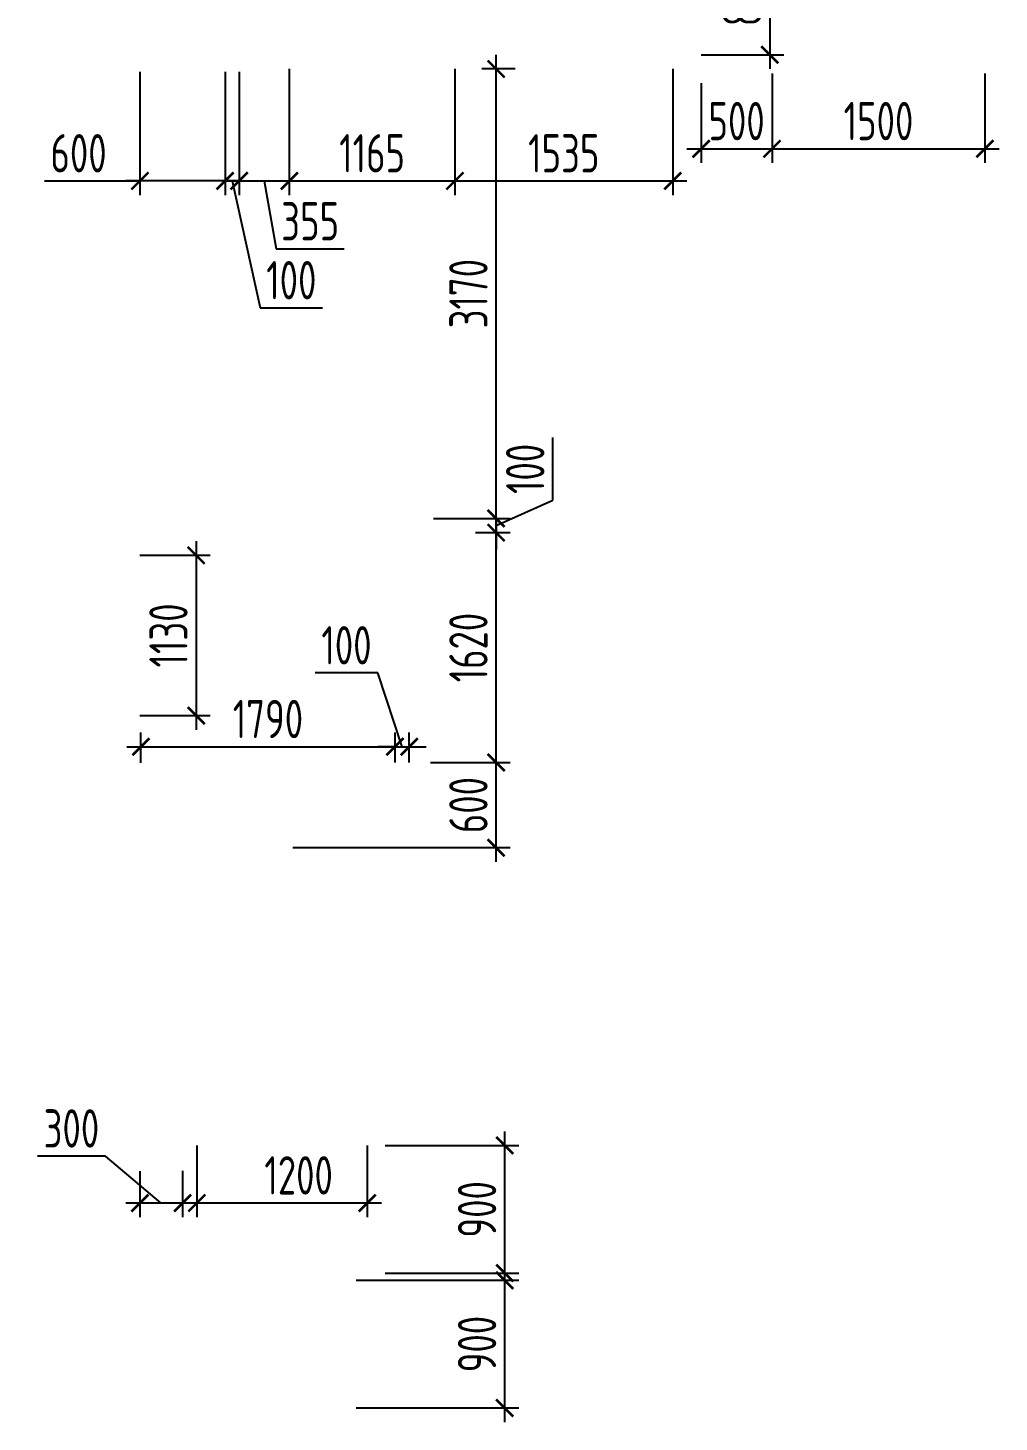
# Model space of a CAD drawing. Header units: millimetres. Extents: x -350007 to 535970, y -888 to 133718.
# Drawn here: x 211386 to 218231, y 61556 to 71385 of the extents above; entities that cross this region are included whole.
import ezdxf

# ---------------------------------------------------------------- set-up
doc = ezdxf.new("R2010")
doc.units = ezdxf.units.MM
doc.layers.add('АР_Размеры нов.', color=15, linetype='Continuous', lineweight=0)
doc.styles.add('ISOCPEUR', font='isocpeur.ttf', dxfattribs={"width": 0.7})
doc.dimstyles.new('R_100', dxfattribs={"dimtxt": 270, "dimasz": 120, "dimexe": 100, "dimexo": 0, "dimgap": 60, "dimtad": 1, "dimdec": 0, "dimrnd": 5, "dimzin": 0, "dimdsep": 46, "dimtxsty": 'ISOCPEUR', "dimblk": 'ARCHTICK', "dimcen": 0, "dimdle": 100, "dimclrd": 256, "dimclre": 256, "dimclrt": 256, "dimadec": 0, "dimazin": 0, "dimtfac": 2, "dimtdec": 0, "dimtofl": 0, "dimtmove": 1, "dimatfit": 3, "dimfxl": 1, "dimtvp": 3, "dimtolj": 1, "dimtzin": 0, "dimarcsym": 0})

# ---------------------------------------------------------------- blocks, each defined once
blk = doc.blocks.new('_ArchTick')
at = {"color": 0, "linetype": 'ByBlock', "const_width": 0.15}
blk.add_lwpolyline([(-0.5, -0.5), (0.5, 0.5)], dxfattribs=at)
blk = doc.blocks.new('*D2678')
at = {"layer": 'АР_Размеры нов.', "lineweight": -2, "ltscale": 100, "transparency": 16777216}
for p, q in [((212571.8, 67766.8), (212571.8, 66436.8)), ((212175.6, 67666.8), (212671.8, 67666.8)), ((212175.6, 66536.8), (212671.8, 66536.8))]:
    blk.add_line(p, q, dxfattribs=at)
at = {"layer": 'АР_Размеры нов.', "lineweight": -2, "ltscale": 100, "transparency": 16777216, "xscale": 120, "yscale": 120, "zscale": 120}
for p, rotation in [((212571.8, 67666.8), 90), ((212571.8, 66536.8), 270)]:
    blk.add_blockref('_ArchTick', p, dxfattribs=dict(at, rotation=rotation))
at = {"layer": 'АР_Размеры нов.', "ltscale": 100, "transparency": 16777216, "insert": (212376.8, 67101.8), "char_height": 270, "attachment_point": 5, "rotation": 90, "style": 'ISOCPEUR'}
blk.add_mtext('\\A1;1130', dxfattribs=at)
blk = doc.blocks.new('*D2731')
at = {"layer": 'АР_Размеры нов.', "lineweight": -2, "ltscale": 100, "transparency": 16777216}
for p, q in [((216630.6, 71064.5), (216630.6, 70432.9)), ((218130.6, 71064.5), (218130.6, 70432.9)), ((216530.6, 70532.9), (218230.6, 70532.9))]:
    blk.add_line(p, q, dxfattribs=at)
at = {"layer": 'АР_Размеры нов.', "lineweight": -2, "ltscale": 100, "transparency": 16777216, "xscale": 120, "yscale": 120, "zscale": 120, "rotation": 180}
blk.add_blockref('_ArchTick', (216630.6, 70532.9), dxfattribs=at)
at = {"layer": 'АР_Размеры нов.', "lineweight": -2, "ltscale": 100, "transparency": 16777216, "xscale": 120, "yscale": 120, "zscale": 120}
blk.add_blockref('_ArchTick', (218130.6, 70532.9), dxfattribs=at)
at = {"layer": 'АР_Размеры нов.', "ltscale": 100, "transparency": 16777216, "insert": (217380.6, 70727.9), "char_height": 270, "attachment_point": 5, "style": 'ISOCPEUR'}
blk.add_mtext('\\A1;1500', dxfattribs=at)
blk = doc.blocks.new('*D2810')
at = {"layer": 'АР_Размеры нов.', "lineweight": -2, "ltscale": 100, "transparency": 16777216}
for p, q in [((216130.6, 70995.7), (216130.6, 70432.9)), ((216630.6, 70995.7), (216630.6, 70432.9)), ((216030.6, 70532.9), (216730.6, 70532.9))]:
    blk.add_line(p, q, dxfattribs=at)
at = {"layer": 'АР_Размеры нов.', "lineweight": -2, "ltscale": 100, "transparency": 16777216, "xscale": 120, "yscale": 120, "zscale": 120, "rotation": 180}
blk.add_blockref('_ArchTick', (216130.6, 70532.9), dxfattribs=at)
at = {"layer": 'АР_Размеры нов.', "lineweight": -2, "ltscale": 100, "transparency": 16777216, "xscale": 120, "yscale": 120, "zscale": 120}
blk.add_blockref('_ArchTick', (216630.6, 70532.9), dxfattribs=at)
at = {"layer": 'АР_Размеры нов.', "ltscale": 100, "transparency": 16777216, "insert": (216380.6, 70727.9), "char_height": 270, "attachment_point": 5, "style": 'ISOCPEUR'}
blk.add_mtext('\\A1;500', dxfattribs=at)
blk = doc.blocks.new('*D1788')
at = {"layer": 'АР_Размеры нов.', "lineweight": -2, "ltscale": 100, "transparency": 16777216}
for p, q in [((216614.3, 72098.2), (216614.3, 71095.7)), ((216130.6, 71998.2), (216714.3, 71998.2)), ((216130.6, 71195.7), (216714.3, 71195.7))]:
    blk.add_line(p, q, dxfattribs=at)
at = {"layer": 'АР_Размеры нов.', "lineweight": -2, "ltscale": 100, "transparency": 16777216, "xscale": 120, "yscale": 120, "zscale": 120}
for p, rotation in [((216614.3, 71998.2), 90), ((216614.3, 71195.7), 270)]:
    blk.add_blockref('_ArchTick', p, dxfattribs=dict(at, rotation=rotation))
at = {"layer": 'АР_Размеры нов.', "ltscale": 100, "transparency": 16777216, "insert": (216419.3, 71596.9), "char_height": 270, "attachment_point": 5, "rotation": 90, "style": 'ISOCPEUR'}
blk.add_mtext('\\A1;800', dxfattribs=at)
blk = doc.blocks.new('*D1789')
at = {"layer": 'АР_Размеры нов.', "lineweight": -2, "ltscale": 500, "transparency": 16777216}
for p, q in [((212175.6, 71075.7), (212175.6, 70206.3)), ((212775.5, 71075.7), (212775.5, 70206.3)), ((211503.8, 70306.3), (212175.6, 70306.3)), ((212875.5, 70306.3), (212075.6, 70306.3))]:
    blk.add_line(p, q, dxfattribs=at)
at = {"layer": 'АР_Размеры нов.', "lineweight": -2, "ltscale": 500, "transparency": 16777216, "xscale": 120, "yscale": 120, "zscale": 120, "rotation": 180}
blk.add_blockref('_ArchTick', (212175.6, 70306.3), dxfattribs=at)
at = {"layer": 'АР_Размеры нов.', "lineweight": -2, "ltscale": 500, "transparency": 16777216, "xscale": 120, "yscale": 120, "zscale": 120}
blk.add_blockref('_ArchTick', (212775.5, 70306.3), dxfattribs=at)
at = {"layer": 'АР_Размеры нов.', "lineweight": 13, "ltscale": 500, "transparency": 16777216, "insert": (211743.3, 70501.3), "char_height": 270, "attachment_point": 5, "style": 'ISOCPEUR'}
blk.add_mtext('\\A1;600', dxfattribs=at)
blk = doc.blocks.new('*D2016')
at = {"layer": 'АР_Размеры нов.', "lineweight": -2, "ltscale": 500, "transparency": 16777216}
for p, q in [((214746.6, 61555.7), (214746.6, 62655.7)), ((213700.2, 62555.7), (214846.6, 62555.7)), ((213700.3, 61655.7), (214846.6, 61655.7))]:
    blk.add_line(p, q, dxfattribs=at)
at = {"layer": 'АР_Размеры нов.', "lineweight": -2, "ltscale": 500, "transparency": 16777216, "xscale": 120, "yscale": 120, "zscale": 120}
for p, rotation in [((214746.6, 62555.7), 90), ((214746.6, 61655.7), 270)]:
    blk.add_blockref('_ArchTick', p, dxfattribs=dict(at, rotation=rotation))
at = {"layer": 'АР_Размеры нов.', "lineweight": 13, "ltscale": 500, "transparency": 16777216, "insert": (214551.6, 62105.7), "char_height": 270, "attachment_point": 5, "rotation": 90, "style": 'ISOCPEUR'}
blk.add_mtext('\\A1;900', dxfattribs=at)
blk = doc.blocks.new('*D2017')
at = {"layer": 'АР_Размеры нов.', "lineweight": -2, "ltscale": 500, "transparency": 16777216}
for p, q in [((214746.6, 62505.7), (214746.6, 63605.7)), ((213904, 63505.7), (214846.6, 63505.7)), ((213904, 62605.7), (214846.6, 62605.7))]:
    blk.add_line(p, q, dxfattribs=at)
at = {"layer": 'АР_Размеры нов.', "lineweight": -2, "ltscale": 500, "transparency": 16777216, "xscale": 120, "yscale": 120, "zscale": 120}
for p, rotation in [((214746.6, 63505.7), 90), ((214746.6, 62605.7), 270)]:
    blk.add_blockref('_ArchTick', p, dxfattribs=dict(at, rotation=rotation))
at = {"layer": 'АР_Размеры нов.', "lineweight": 13, "ltscale": 500, "transparency": 16777216, "insert": (214551.6, 63055.7), "char_height": 270, "attachment_point": 5, "rotation": 90, "style": 'ISOCPEUR'}
blk.add_mtext('\\A1;900', dxfattribs=at)
blk = doc.blocks.new('*D2018')
at = {"layer": 'АР_Размеры нов.', "lineweight": -2, "ltscale": 500, "transparency": 16777216}
for p, q in [((212576.3, 63505.6), (212576.3, 63000.1)), ((213778.3, 63505.7), (213778.3, 63000.1)), ((213878.3, 63100.1), (212476.3, 63100.1))]:
    blk.add_line(p, q, dxfattribs=at)
at = {"layer": 'АР_Размеры нов.', "lineweight": -2, "ltscale": 500, "transparency": 16777216, "xscale": 120, "yscale": 120, "zscale": 120, "rotation": 180}
blk.add_blockref('_ArchTick', (212576.3, 63100.1), dxfattribs=at)
at = {"layer": 'АР_Размеры нов.', "lineweight": -2, "ltscale": 500, "transparency": 16777216, "xscale": 120, "yscale": 120, "zscale": 120}
blk.add_blockref('_ArchTick', (213778.3, 63100.1), dxfattribs=at)
at = {"layer": 'АР_Размеры нов.', "lineweight": 13, "ltscale": 500, "transparency": 16777216, "insert": (213294.2, 63295.1), "char_height": 270, "attachment_point": 5, "style": 'ISOCPEUR'}
blk.add_mtext('\\A1;1200', dxfattribs=at)
blk = doc.blocks.new('*D2019')
at = {"layer": 'АР_Размеры нов.', "lineweight": -2, "ltscale": 500, "transparency": 16777216}
for p, q in [((211932.4, 63431.1), (211453.3, 63431.1)), ((212326, 63100.1), (211932.4, 63431.1)), ((212175.6, 63325.4), (212175.6, 63000.1)), ((212476.3, 63328), (212476.3, 63000.1)), ((212576.3, 63100.1), (212075.6, 63100.1))]:
    blk.add_line(p, q, dxfattribs=at)
at = {"layer": 'АР_Размеры нов.', "lineweight": -2, "ltscale": 500, "transparency": 16777216, "xscale": 120, "yscale": 120, "zscale": 120, "rotation": 180}
blk.add_blockref('_ArchTick', (212175.6, 63100.1), dxfattribs=at)
at = {"layer": 'АР_Размеры нов.', "lineweight": -2, "ltscale": 500, "transparency": 16777216, "xscale": 120, "yscale": 120, "zscale": 120}
blk.add_blockref('_ArchTick', (212476.3, 63100.1), dxfattribs=at)
at = {"layer": 'АР_Размеры нов.', "lineweight": 13, "ltscale": 500, "transparency": 16777216, "insert": (211692.9, 63626.1), "char_height": 270, "attachment_point": 5, "style": 'ISOCPEUR'}
blk.add_mtext('\\A1;300', dxfattribs=at)
blk = doc.blocks.new('*D2020')
at = {"layer": 'АР_Размеры нов.', "lineweight": -2, "ltscale": 500, "transparency": 16777216}
for p, q in [((214685.8, 65505.7), (214685.8, 66305.7)), ((214224.2, 66205.7), (214785.8, 66205.7)), ((213252.2, 65605.7), (214785.8, 65605.7))]:
    blk.add_line(p, q, dxfattribs=at)
at = {"layer": 'АР_Размеры нов.', "lineweight": -2, "ltscale": 500, "transparency": 16777216, "xscale": 120, "yscale": 120, "zscale": 120}
for p, rotation in [((214685.8, 66205.7), 90), ((214685.8, 65605.7), 270)]:
    blk.add_blockref('_ArchTick', p, dxfattribs=dict(at, rotation=rotation))
at = {"layer": 'АР_Размеры нов.', "lineweight": 13, "ltscale": 500, "transparency": 16777216, "insert": (214490.8, 65905.7), "char_height": 270, "attachment_point": 5, "rotation": 90, "style": 'ISOCPEUR'}
blk.add_mtext('\\A1;600', dxfattribs=at)
blk = doc.blocks.new('*D2021')
at = {"layer": 'АР_Размеры нов.', "lineweight": -2, "ltscale": 500, "transparency": 16777216}
for p, q in [((214685.8, 66105.7), (214685.8, 67926.8)), ((214540.8, 67826.8), (214785.8, 67826.8)), ((214224.2, 66205.7), (214785.8, 66205.7))]:
    blk.add_line(p, q, dxfattribs=at)
at = {"layer": 'АР_Размеры нов.', "lineweight": -2, "ltscale": 500, "transparency": 16777216, "xscale": 120, "yscale": 120, "zscale": 120}
for p, rotation in [((214685.8, 67826.8), 90), ((214685.8, 66205.7), 270)]:
    blk.add_blockref('_ArchTick', p, dxfattribs=dict(at, rotation=rotation))
at = {"layer": 'АР_Размеры нов.', "lineweight": 13, "ltscale": 500, "transparency": 16777216, "insert": (214490.8, 67016.3), "char_height": 270, "attachment_point": 5, "rotation": 90, "style": 'ISOCPEUR'}
blk.add_mtext('\\A1;1620', dxfattribs=at)
blk = doc.blocks.new('*D2022')
at = {"layer": 'АР_Размеры нов.', "lineweight": -2, "ltscale": 500, "transparency": 16777216}
for p, q in [((212182.6, 66203.4), (212182.6, 66417.5)), ((213973.4, 66205.7), (213973.4, 66417.5)), ((212082.6, 66317.5), (214073.4, 66317.5))]:
    blk.add_line(p, q, dxfattribs=at)
at = {"layer": 'АР_Размеры нов.', "lineweight": -2, "ltscale": 500, "transparency": 16777216, "xscale": 120, "yscale": 120, "zscale": 120, "rotation": 180}
blk.add_blockref('_ArchTick', (212182.6, 66317.5), dxfattribs=at)
at = {"layer": 'АР_Размеры нов.', "lineweight": -2, "ltscale": 500, "transparency": 16777216, "xscale": 120, "yscale": 120, "zscale": 120}
blk.add_blockref('_ArchTick', (213973.4, 66317.5), dxfattribs=at)
at = {"layer": 'АР_Размеры нов.', "lineweight": 13, "ltscale": 500, "transparency": 16777216, "insert": (213078, 66512.5), "char_height": 270, "attachment_point": 5, "style": 'ISOCPEUR'}
blk.add_mtext('\\A1;1790', dxfattribs=at)
blk = doc.blocks.new('*D2023')
at = {"layer": 'АР_Размеры нов.', "lineweight": -2, "ltscale": 500, "transparency": 16777216}
for p, q in [((213852.2, 66837.5), (213410.9, 66837.5)), ((214023.4, 66317.5), (213852.2, 66837.5)), ((213973.4, 66205.7), (213973.4, 66417.5)), ((214073.4, 66205.7), (214073.4, 66417.5)), ((213973.4, 66317.5), (213853.4, 66317.5)), ((213973.4, 66317.5), (214073.4, 66317.5)), ((214073.4, 66317.5), (214193.4, 66317.5))]:
    blk.add_line(p, q, dxfattribs=at)
at = {"layer": 'АР_Размеры нов.', "lineweight": -2, "ltscale": 500, "transparency": 16777216, "xscale": 120, "yscale": 120, "zscale": 120}
blk.add_blockref('_ArchTick', (213973.4, 66317.5), dxfattribs=at)
at = {"layer": 'АР_Размеры нов.', "lineweight": -2, "ltscale": 500, "transparency": 16777216, "xscale": 120, "yscale": 120, "zscale": 120, "rotation": 180}
blk.add_blockref('_ArchTick', (214073.4, 66317.5), dxfattribs=at)
at = {"layer": 'АР_Размеры нов.', "lineweight": 13, "ltscale": 500, "transparency": 16777216, "insert": (213631.5, 67032.5), "char_height": 270, "attachment_point": 5, "style": 'ISOCPEUR'}
blk.add_mtext('\\A1;100', dxfattribs=at)
blk = doc.blocks.new('*D2563')
at = {"layer": 'АР_Размеры нов.', "lineweight": -2, "ltscale": 500, "transparency": 16777216}
for p, q in [((212775.5, 71075.7), (212775.5, 70206.3)), ((212875.5, 71076), (212875.5, 70206.3)), ((212775.5, 70306.3), (212655.5, 70306.3)), ((212775.5, 70306.3), (212875.5, 70306.3)), ((212825.5, 70306.3), (213022.2, 69411.3)), ((212875.5, 70306.3), (212995.5, 70306.3)), ((213022.2, 69411.3), (213463.5, 69411.3))]:
    blk.add_line(p, q, dxfattribs=at)
at = {"layer": 'АР_Размеры нов.', "lineweight": -2, "ltscale": 500, "transparency": 16777216, "xscale": 120, "yscale": 120, "zscale": 120}
blk.add_blockref('_ArchTick', (212775.5, 70306.3), dxfattribs=at)
at = {"layer": 'АР_Размеры нов.', "lineweight": -2, "ltscale": 500, "transparency": 16777216, "xscale": 120, "yscale": 120, "zscale": 120, "rotation": 180}
blk.add_blockref('_ArchTick', (212875.5, 70306.3), dxfattribs=at)
at = {"layer": 'АР_Размеры нов.', "lineweight": 13, "ltscale": 500, "transparency": 16777216, "insert": (213242.8, 69606.3), "char_height": 270, "attachment_point": 5, "style": 'ISOCPEUR'}
blk.add_mtext('\\A1;100', dxfattribs=at)
blk = doc.blocks.new('*D2564')
at = {"layer": 'АР_Размеры нов.', "lineweight": -2, "ltscale": 500, "transparency": 16777216}
for p, q in [((212875.5, 71076), (212875.5, 70206.3)), ((213228.5, 71075.7), (213228.5, 70206.3)), ((212775.5, 70306.3), (213328.5, 70306.3)), ((213052, 70306.3), (213135.8, 69826.8)), ((213135.8, 69826.8), (213614.9, 69826.8))]:
    blk.add_line(p, q, dxfattribs=at)
at = {"layer": 'АР_Размеры нов.', "lineweight": -2, "ltscale": 500, "transparency": 16777216, "xscale": 120, "yscale": 120, "zscale": 120, "rotation": 180}
blk.add_blockref('_ArchTick', (212875.5, 70306.3), dxfattribs=at)
at = {"layer": 'АР_Размеры нов.', "lineweight": -2, "ltscale": 500, "transparency": 16777216, "xscale": 120, "yscale": 120, "zscale": 120}
blk.add_blockref('_ArchTick', (213228.5, 70306.3), dxfattribs=at)
at = {"layer": 'АР_Размеры нов.', "lineweight": 13, "ltscale": 500, "transparency": 16777216, "insert": (213375.4, 70021.8), "char_height": 270, "attachment_point": 5, "style": 'ISOCPEUR'}
blk.add_mtext('\\A1;355', dxfattribs=at)
blk = doc.blocks.new('*D2565')
at = {"layer": 'АР_Размеры нов.', "lineweight": -2, "ltscale": 500, "transparency": 16777216}
for p, q in [((213228.5, 71095.7), (213228.5, 70206.3)), ((214395.5, 71095.7), (214395.5, 70206.3)), ((213128.5, 70306.3), (214495.5, 70306.3))]:
    blk.add_line(p, q, dxfattribs=at)
at = {"layer": 'АР_Размеры нов.', "lineweight": -2, "ltscale": 500, "transparency": 16777216, "xscale": 120, "yscale": 120, "zscale": 120, "rotation": 180}
blk.add_blockref('_ArchTick', (213228.5, 70306.3), dxfattribs=at)
at = {"layer": 'АР_Размеры нов.', "lineweight": -2, "ltscale": 500, "transparency": 16777216, "xscale": 120, "yscale": 120, "zscale": 120}
blk.add_blockref('_ArchTick', (214395.5, 70306.3), dxfattribs=at)
at = {"layer": 'АР_Размеры нов.', "lineweight": 13, "ltscale": 500, "transparency": 16777216, "insert": (213812, 70501.3), "char_height": 270, "attachment_point": 5, "style": 'ISOCPEUR'}
blk.add_mtext('\\A1;1165', dxfattribs=at)
blk = doc.blocks.new('*D2566')
at = {"layer": 'АР_Размеры нов.', "lineweight": -2, "ltscale": 500, "transparency": 16777216}
for p, q in [((214395.5, 71095.7), (214395.5, 70206.3)), ((215930.6, 71095.7), (215930.6, 70206.3)), ((214295.5, 70306.3), (216030.6, 70306.3))]:
    blk.add_line(p, q, dxfattribs=at)
at = {"layer": 'АР_Размеры нов.', "lineweight": -2, "ltscale": 500, "transparency": 16777216, "xscale": 120, "yscale": 120, "zscale": 120, "rotation": 180}
blk.add_blockref('_ArchTick', (214395.5, 70306.3), dxfattribs=at)
at = {"layer": 'АР_Размеры нов.', "lineweight": -2, "ltscale": 500, "transparency": 16777216, "xscale": 120, "yscale": 120, "zscale": 120}
blk.add_blockref('_ArchTick', (215930.6, 70306.3), dxfattribs=at)
at = {"layer": 'АР_Размеры нов.', "lineweight": 13, "ltscale": 500, "transparency": 16777216, "insert": (215163, 70501.3), "char_height": 270, "attachment_point": 5, "style": 'ISOCPEUR'}
blk.add_mtext('\\A1;1535', dxfattribs=at)
blk = doc.blocks.new('*D2567')
at = {"layer": 'АР_Размеры нов.', "lineweight": -2, "ltscale": 500, "transparency": 16777216}
for p, q in [((214685.8, 67826.8), (214685.8, 71195.7)), ((214820.9, 71095.7), (214585.8, 71095.7)), ((214244.6, 67926.8), (214785.8, 67926.8))]:
    blk.add_line(p, q, dxfattribs=at)
at = {"layer": 'АР_Размеры нов.', "lineweight": -2, "ltscale": 500, "transparency": 16777216, "xscale": 120, "yscale": 120, "zscale": 120}
for p, rotation in [((214685.8, 71095.7), 90), ((214685.8, 67926.8), 270)]:
    blk.add_blockref('_ArchTick', p, dxfattribs=dict(at, rotation=rotation))
at = {"layer": 'АР_Размеры нов.', "lineweight": 13, "ltscale": 500, "transparency": 16777216, "insert": (214490.8, 69511.3), "char_height": 270, "attachment_point": 5, "rotation": 90, "style": 'ISOCPEUR'}
blk.add_mtext('\\A1;3170', dxfattribs=at)
blk = doc.blocks.new('*D2568')
at = {"layer": 'АР_Размеры нов.', "lineweight": -2, "ltscale": 500, "transparency": 16777216}
for p, q in [((215085.8, 68055.3), (215085.8, 68496.6)), ((214685.8, 67876.8), (215085.8, 68055.3)), ((214685.8, 67926.8), (214685.8, 68046.8)), ((214562.7, 67926.8), (214785.8, 67926.8)), ((214685.8, 67926.8), (214685.8, 67826.8)), ((214562.7, 67826.8), (214785.8, 67826.8)), ((214685.8, 67826.8), (214685.8, 67706.8))]:
    blk.add_line(p, q, dxfattribs=at)
at = {"layer": 'АР_Размеры нов.', "lineweight": -2, "ltscale": 500, "transparency": 16777216, "xscale": 120, "yscale": 120, "zscale": 120}
for p, rotation in [((214685.8, 67926.8), 270), ((214685.8, 67826.8), 90)]:
    blk.add_blockref('_ArchTick', p, dxfattribs=dict(at, rotation=rotation))
at = {"layer": 'АР_Размеры нов.', "lineweight": 13, "ltscale": 500, "transparency": 16777216, "insert": (214890.8, 68276), "char_height": 270, "attachment_point": 5, "rotation": 90, "style": 'ISOCPEUR'}
blk.add_mtext('\\A1;100', dxfattribs=at)

msp = doc.modelspace()

# ---------------------------------------------------------------- dimensions: what is measured, and where the dimension line sits
at = {"layer": 'АР_Размеры нов.', "ltscale": 100}
for base, p1, p2, override, picture, middle in [((216614.3254, 71195.6825), (216130.6145, 71998.1647), (216130.6145, 71195.6825), {"dimpost": '\\X', "dimfxl": 2.5, "dimarcsym": 1}, '*D1788', (216419.3254, 71596.9236)), ((212571.8, 66536.8), (212175.6, 67666.8), (212175.6, 66536.8), {"dimpost": '\\X', "dimfxl": 2.5, "dimarcsym": 2}, '*D2678', (212376.8, 67101.8))]:
    dim = msp.add_linear_dim(base=base, p1=p1, p2=p2, angle=90, dimstyle='R_100', override=override, dxfattribs=at)
    dim.commit()
    dim.dimension.update_dxf_attribs({"geometry": picture, "text_midpoint": middle})
at = {"layer": 'АР_Размеры нов.', "lineweight": 13, "ltscale": 500}
for base, p1, p2, picture, middle in [((214685.8, 71095.7), (214244.6, 67926.8), (214820.9, 71095.7), '*D2567', (214490.8, 69511.3)), ((214685.8, 67826.8), (214224.2, 66205.7), (214540.8, 67826.8), '*D2021', (214490.8, 67016.3)), ((214685.8, 66205.7), (213252.2, 65605.7), (214224.2, 66205.7), '*D2020', (214490.8, 65905.7)), ((214746.6, 63505.7), (213904, 62605.7), (213904, 63505.7), '*D2017', (214551.6, 63055.7)), ((214746.6, 62555.7), (213700.3, 61655.7), (213700.2, 62555.7), '*D2016', (214551.6, 62105.7))]:
    dim = msp.add_linear_dim(base=base, p1=p1, p2=p2, angle=90, dimstyle='R_100', override={"dimpost": '\\X'}, dxfattribs=at)
    dim.commit()
    dim.dimension.update_dxf_attribs({"geometry": picture, "text_midpoint": middle})
for base, p1, p2, picture, middle in [((212175.6, 70306.3), (212775.5, 71075.7), (212175.6, 71075.7), '*D1789', (211743.3, 70501.3)), ((212875.5, 70306.3), (212775.5, 71075.7), (212875.5, 71076), '*D2563', (213082.2, 69411.3)), ((213228.5, 70306.3), (212875.5, 71076), (213228.5, 71075.7), '*D2564', (213195.8, 69826.8)), ((214073.4, 66317.5), (213973.4, 66205.7), (214073.4, 66205.7), '*D2023', (213792.2, 66837.5)), ((212175.6, 63100.1), (212476.3, 63328), (212175.6, 63325.4), '*D2019', (211872.4, 63431.1)), ((212576.3, 63100.1), (213778.3, 63505.7), (212576.3, 63505.6), '*D2018', (213294.2, 63100.1))]:
    dim = msp.add_linear_dim(base=base, p1=p1, p2=p2, dimstyle='R_100', override={"dimpost": '\\X'}, dxfattribs=at)
    dim.commit()
    dim.dimension.update_dxf_attribs({"geometry": picture, "text_midpoint": middle, "dimtype": 160})
for base, p1, p2, picture, middle in [((214395.5, 70306.3), (213228.5, 71095.7), (214395.5, 71095.7), '*D2565', (213812, 70501.3)), ((215930.6, 70306.3), (214395.5, 71095.7), (215930.6, 71095.7), '*D2566', (215163, 70501.3)), ((213973.4, 66317.5), (212182.6, 66203.4), (213973.4, 66205.7), '*D2022', (213078, 66512.5))]:
    dim = msp.add_linear_dim(base=base, p1=p1, p2=p2, dimstyle='R_100', override={"dimpost": '\\X'}, dxfattribs=at)
    dim.commit()
    dim.dimension.update_dxf_attribs({"geometry": picture, "text_midpoint": middle})
at = {"layer": 'АР_Размеры нов.', "ltscale": 100}
for base, p1, p2, picture, middle in [((216630.6, 70532.9), (216130.6, 70995.7), (216630.6, 70995.7), '*D2810', (216380.6, 70727.9)), ((218130.6, 70532.9), (216630.6, 71064.5), (218130.6, 71064.5), '*D2731', (217380.6, 70727.9))]:
    dim = msp.add_linear_dim(base=base, p1=p1, p2=p2, dimstyle='R_100', override={"dimpost": '\\X', "dimfxl": 2.5, "dimarcsym": 2}, dxfattribs=at)
    dim.commit()
    dim.dimension.update_dxf_attribs({"geometry": picture, "text_midpoint": middle})
at = {"layer": 'АР_Размеры нов.', "lineweight": 13, "ltscale": 500}
dim = msp.add_linear_dim(base=(214685.8, 67826.8), p1=(214562.7, 67926.8), p2=(214562.7, 67826.8), angle=90, dimstyle='R_100', override={"dimpost": '\\X'}, dxfattribs=at)
dim.commit()
dim.dimension.update_dxf_attribs({"geometry": '*D2568', "text_midpoint": (215085.8, 68115.3), "dimtype": 160})

doc.saveas('drawing.dxf')
